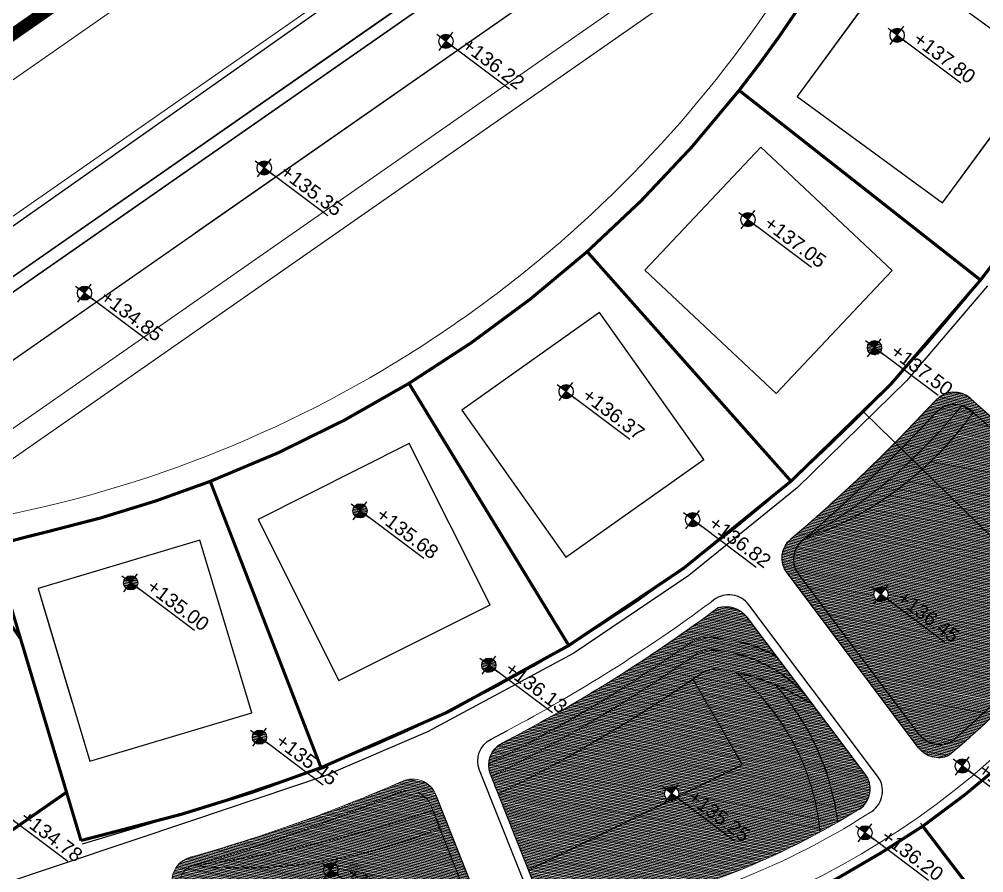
# Model space of a CAD drawing. Header units: inches. Extents: x 2 to 806, y 2 to 666.
# Drawn here: x 266.1 to 343.7, y 367.9 to 436.6 of the extents above; entities that cross this region are included whole.
import ezdxf
from ezdxf.enums import TextEntityAlignment as Align

# ---------------------------------------------------------------- set-up
doc = ezdxf.new("R2010")
doc.units = ezdxf.units.IN
doc.header["$MEASUREMENT"] = 0
for name, pattern in [('( Hidden )', [0.375, 0.25, -0.125]), ('ACAD_ISO04W100', [30, 24, -3, 0, -3]), ('DASHED', [0.75, 0.5, -0.25]), ('DASHED2', [0.375, 0.25, -0.125])]:
    doc.linetypes.add(name, pattern=pattern)
for name, color, linetype in [('.', 7, 'Continuous'), ('ASPHALT', 4, 'Continuous'), ('City_Axies', 10, 'Continuous'), ('City_Edge', 6, 'Continuous'), ('city_green', 3, 'Continuous'), ('City_road', 170, 'Continuous'), ('CL', 1, 'ACAD_ISO04W100'), ('comments', 1, 'Continuous'), ('ELV2', 4, 'Continuous'), ('Land line', 210, 'Continuous'), ('pathway levels', 250, 'Continuous'), ('PAVEMENT', 2, 'Continuous'), ('sec line', 252, 'ACAD_ISO04W100'), ('set pack', 253, 'DASHED2'), ('SITE', 85, 'Continuous'), ('V-NODE-TEXT', 11, 'Continuous'), ('Water Surface Level', 10, 'Continuous')]:
    doc.layers.add(name, color=color, linetype=linetype)
doc.styles.add('SDC-TEXT', font='arial.ttf')
doc.linetypes.add('FENCELINE2', pattern='A,0.25,-0.1,[132,ltypeshp.shx,S=0.1,R=0,X=-0.1,Y=0],-0.1,1', length=1.45)
pattern_1 = [(349.850078208, (-1019091.39202, 51543.46572), (0.022028057086, 0.123043751166), [])]

# ---------------------------------------------------------------- blocks, each defined once
blk = doc.blocks.new('*U390')
for points in [[(0, 1.02, 0.414214), (-1.02, 0), (0, 0)], [(0, -1.02, 0.414214), (1.02, 0), (0, 0)]]:
    blk.add_hatch(color=256).paths.add_polyline_path(points)
for p, q in [((0, -1.62), (0, 1.62)), ((1.62, 0), (-1.62, 0)), ((0, 0), (1.62, 0)), ((11.38, 0), (1.62, 0))]:
    blk.add_line(p, q)
blk.add_circle((0, 0), 1.02)
at = {"style": 'SDC-TEXT'}
blk.add_attdef('LEVEL', text='', height=2, dxfattribs=at).set_placement((2.24, 2.53), align=Align.TOP_LEFT)
blk.add_attdef('T.O.C.', (2.24, -2.56), '', height=2, dxfattribs=at)
blk = doc.blocks.new('*U391')
for points in [[(0, 1.02, 0.414214), (-1.02, 0), (0, 0)], [(0, -1.02, 0.414214), (1.02, 0), (0, 0)]]:
    blk.add_hatch(color=256).paths.add_polyline_path(points)
for p, q in [((0, -1.62), (0, 1.62)), ((1.62, 0), (-1.62, 0)), ((0, 0), (1.62, 0)), ((11.38, 0), (1.62, 0))]:
    blk.add_line(p, q)
blk.add_circle((0, 0), 1.02)
at = {"style": 'SDC-TEXT'}
blk.add_attdef('LEVEL', text='', height=2, dxfattribs=at).set_placement((2.24, 2.53), align=Align.TOP_LEFT)
blk.add_attdef('T.O.C.', (2.24, -2.56), '', height=2, dxfattribs=at)
blk = doc.blocks.new('*U394')
for points in [[(0, 1.02, 0.414214), (-1.02, 0), (0, 0)], [(0, -1.02, 0.414214), (1.02, 0), (0, 0)]]:
    blk.add_hatch(color=256).paths.add_polyline_path(points)
for p, q in [((0, -1.62), (0, 1.62)), ((1.62, 0), (-1.62, 0)), ((0, 0), (1.62, 0)), ((11.38, 0), (1.62, 0))]:
    blk.add_line(p, q)
blk.add_circle((0, 0), 1.02)
at = {"style": 'SDC-TEXT'}
blk.add_attdef('LEVEL', text='', height=2, dxfattribs=at).set_placement((2.24, 2.53), align=Align.TOP_LEFT)
blk.add_attdef('T.O.C.', (2.24, -2.56), '', height=2, dxfattribs=at)
blk = doc.blocks.new('*U392')
for points in [[(0, 1.02, 0.414214), (-1.02, 0), (0, 0)], [(0, -1.02, 0.414214), (1.02, 0), (0, 0)]]:
    blk.add_hatch(color=256).paths.add_polyline_path(points)
for p, q in [((0, -1.62), (0, 1.62)), ((1.62, 0), (-1.62, 0)), ((0, 0), (1.62, 0)), ((11.38, 0), (1.62, 0))]:
    blk.add_line(p, q)
blk.add_circle((0, 0), 1.02)
at = {"style": 'SDC-TEXT'}
blk.add_attdef('LEVEL', text='', height=2, dxfattribs=at).set_placement((2.24, 2.53), align=Align.TOP_LEFT)
blk.add_attdef('T.O.C.', (2.24, -2.56), '', height=2, dxfattribs=at)
blk = doc.blocks.new('*U393')
for points in [[(0, 1.02, 0.414214), (-1.02, 0), (0, 0)], [(0, -1.02, 0.414214), (1.02, 0), (0, 0)]]:
    blk.add_hatch(color=256).paths.add_polyline_path(points)
for p, q in [((0, -1.62), (0, 1.62)), ((1.62, 0), (-1.62, 0)), ((0, 0), (1.62, 0)), ((11.38, 0), (1.62, 0))]:
    blk.add_line(p, q)
blk.add_circle((0, 0), 1.02)
at = {"style": 'SDC-TEXT'}
blk.add_attdef('LEVEL', text='', height=2, dxfattribs=at).set_placement((2.24, 2.53), align=Align.TOP_LEFT)
blk.add_attdef('T.O.C.', (2.24, -2.56), '', height=2, dxfattribs=at)
blk = doc.blocks.new('*U389')
for points in [[(0, 1.02, 0.414214), (-1.02, 0), (0, 0)], [(0, -1.02, 0.414214), (1.02, 0), (0, 0)]]:
    blk.add_hatch(color=256).paths.add_polyline_path(points)
for p, q in [((0, -1.62), (0, 1.62)), ((1.62, 0), (-1.62, 0)), ((0, 0), (1.62, 0)), ((11.38, 0), (1.62, 0))]:
    blk.add_line(p, q)
blk.add_circle((0, 0), 1.02)
at = {"style": 'SDC-TEXT'}
blk.add_attdef('LEVEL', text='', height=2, dxfattribs=at).set_placement((2.24, 2.53), align=Align.TOP_LEFT)
blk.add_attdef('T.O.C.', (2.24, -2.56), '', height=2, dxfattribs=at)
blk = doc.blocks.new('*U385')
for points in [[(0, 1.02, 0.414214), (-1.02, 0), (0, 0)], [(0, -1.02, 0.414214), (1.02, 0), (0, 0)]]:
    blk.add_hatch(color=256).paths.add_polyline_path(points)
for p, q in [((0, -1.62), (0, 1.62)), ((1.62, 0), (-1.62, 0)), ((0, 0), (1.62, 0)), ((11.38, 0), (1.62, 0))]:
    blk.add_line(p, q)
blk.add_circle((0, 0), 1.02)
at = {"style": 'SDC-TEXT'}
blk.add_attdef('LEVEL', text='', height=2, dxfattribs=at).set_placement((2.24, 2.53), align=Align.TOP_LEFT)
blk.add_attdef('T.O.C.', (2.24, -2.56), '', height=2, dxfattribs=at)
blk = doc.blocks.new('*U379')
for points in [[(0, 1.02, 0.414214), (-1.02, 0), (0, 0)], [(0, -1.02, 0.414214), (1.02, 0), (0, 0)]]:
    blk.add_hatch(color=256).paths.add_polyline_path(points)
for p, q in [((0, -1.62), (0, 1.62)), ((1.62, 0), (-1.62, 0)), ((0, 0), (1.62, 0)), ((11.38, 0), (1.62, 0))]:
    blk.add_line(p, q)
blk.add_circle((0, 0), 1.02)
at = {"style": 'SDC-TEXT'}
blk.add_attdef('LEVEL', text='', height=2, dxfattribs=at).set_placement((2.24, 2.53), align=Align.TOP_LEFT)
blk.add_attdef('T.O.C.', (2.24, -2.56), '', height=2, dxfattribs=at)
blk = doc.blocks.new('*U130')
for points in [[(0, 1.02, 0.414214), (-1.02, 0), (0, 0)], [(0, -1.02, 0.414214), (1.02, 0), (0, 0)]]:
    blk.add_hatch(color=256).paths.add_polyline_path(points)
for p, q in [((0, -1.62), (0, 1.62)), ((1.62, 0), (-1.62, 0)), ((0, 0), (1.62, 0)), ((11.38, 0), (1.62, 0))]:
    blk.add_line(p, q)
blk.add_circle((0, 0), 1.02)
at = {"style": 'SDC-TEXT'}
blk.add_attdef('LEVEL', text='', height=2, dxfattribs=at).set_placement((2.24, 2.53), align=Align.TOP_LEFT)
blk.add_attdef('T.O.C.', (2.24, -2.56), '', height=2, dxfattribs=at)
blk = doc.blocks.new('*U129')
for points in [[(0, 1.02, 0.414214), (-1.02, 0), (0, 0)], [(0, -1.02, 0.414214), (1.02, 0), (0, 0)]]:
    blk.add_hatch(color=256).paths.add_polyline_path(points)
for p, q in [((0, -1.62), (0, 1.62)), ((1.62, 0), (-1.62, 0)), ((0, 0), (1.62, 0)), ((11.38, 0), (1.62, 0))]:
    blk.add_line(p, q)
blk.add_circle((0, 0), 1.02)
at = {"style": 'SDC-TEXT'}
blk.add_attdef('LEVEL', text='', height=2, dxfattribs=at).set_placement((2.24, 2.53), align=Align.TOP_LEFT)
blk.add_attdef('T.O.C.', (2.24, -2.56), '', height=2, dxfattribs=at)
blk = doc.blocks.new('*U132')
for points in [[(0, 1.02, 0.414214), (-1.02, 0), (0, 0)], [(0, -1.02, 0.414214), (1.02, 0), (0, 0)]]:
    blk.add_hatch(color=256).paths.add_polyline_path(points)
for p, q in [((0, -1.62), (0, 1.62)), ((1.62, 0), (-1.62, 0)), ((0, 0), (1.62, 0)), ((11.38, 0), (1.62, 0))]:
    blk.add_line(p, q)
blk.add_circle((0, 0), 1.02)
at = {"style": 'SDC-TEXT'}
blk.add_attdef('LEVEL', text='', height=2, dxfattribs=at).set_placement((2.24, 2.53), align=Align.TOP_LEFT)
blk.add_attdef('T.O.C.', (2.24, -2.56), '', height=2, dxfattribs=at)
blk = doc.blocks.new('*U133')
for points in [[(0, 1.02, 0.414214), (-1.02, 0), (0, 0)], [(0, -1.02, 0.414214), (1.02, 0), (0, 0)]]:
    blk.add_hatch(color=256).paths.add_polyline_path(points)
for p, q in [((0, -1.62), (0, 1.62)), ((1.62, 0), (-1.62, 0)), ((0, 0), (1.62, 0)), ((11.38, 0), (1.62, 0))]:
    blk.add_line(p, q)
blk.add_circle((0, 0), 1.02)
at = {"style": 'SDC-TEXT'}
blk.add_attdef('LEVEL', text='', height=2, dxfattribs=at).set_placement((2.24, 2.53), align=Align.TOP_LEFT)
blk.add_attdef('T.O.C.', (2.24, -2.56), '', height=2, dxfattribs=at)
blk = doc.blocks.new('*U134')
for points in [[(0, 1.02, 0.414214), (-1.02, 0), (0, 0)], [(0, -1.02, 0.414214), (1.02, 0), (0, 0)]]:
    blk.add_hatch(color=256).paths.add_polyline_path(points)
for p, q in [((0, -1.62), (0, 1.62)), ((1.62, 0), (-1.62, 0)), ((0, 0), (1.62, 0)), ((11.38, 0), (1.62, 0))]:
    blk.add_line(p, q)
blk.add_circle((0, 0), 1.02)
at = {"style": 'SDC-TEXT'}
blk.add_attdef('LEVEL', text='', height=2, dxfattribs=at).set_placement((2.24, 2.53), align=Align.TOP_LEFT)
blk.add_attdef('T.O.C.', (2.24, -2.56), '', height=2, dxfattribs=at)
blk = doc.blocks.new('*U138')
for points in [[(0, 1.02, 0.414214), (-1.02, 0), (0, 0)], [(0, -1.02, 0.414214), (1.02, 0), (0, 0)]]:
    blk.add_hatch(color=256).paths.add_polyline_path(points)
for p, q in [((0, -1.62), (0, 1.62)), ((1.62, 0), (-1.62, 0)), ((0, 0), (1.62, 0)), ((11.38, 0), (1.62, 0))]:
    blk.add_line(p, q)
blk.add_circle((0, 0), 1.02)
at = {"style": 'SDC-TEXT'}
blk.add_attdef('LEVEL', text='', height=2, dxfattribs=at).set_placement((2.24, 2.53), align=Align.TOP_LEFT)
blk.add_attdef('T.O.C.', (2.24, -2.56), '', height=2, dxfattribs=at)
blk = doc.blocks.new('*U139')
for points in [[(0, 1.02, 0.414214), (-1.02, 0), (0, 0)], [(0, -1.02, 0.414214), (1.02, 0), (0, 0)]]:
    blk.add_hatch(color=256).paths.add_polyline_path(points)
for p, q in [((0, -1.62), (0, 1.62)), ((1.62, 0), (-1.62, 0)), ((0, 0), (1.62, 0)), ((11.38, 0), (1.62, 0))]:
    blk.add_line(p, q)
blk.add_circle((0, 0), 1.02)
at = {"style": 'SDC-TEXT'}
blk.add_attdef('LEVEL', text='', height=2, dxfattribs=at).set_placement((2.24, 2.53), align=Align.TOP_LEFT)
blk.add_attdef('T.O.C.', (2.24, -2.56), '', height=2, dxfattribs=at)
blk = doc.blocks.new('*U140')
for points in [[(0, 1.02, 0.414214), (-1.02, 0), (0, 0)], [(0, -1.02, 0.414214), (1.02, 0), (0, 0)]]:
    blk.add_hatch(color=256).paths.add_polyline_path(points)
for p, q in [((0, -1.62), (0, 1.62)), ((1.62, 0), (-1.62, 0)), ((0, 0), (1.62, 0)), ((11.38, 0), (1.62, 0))]:
    blk.add_line(p, q)
blk.add_circle((0, 0), 1.02)
at = {"style": 'SDC-TEXT'}
blk.add_attdef('LEVEL', text='', height=2, dxfattribs=at).set_placement((2.24, 2.53), align=Align.TOP_LEFT)
blk.add_attdef('T.O.C.', (2.24, -2.56), '', height=2, dxfattribs=at)
blk = doc.blocks.new('*U142')
for points in [[(0, 1.02, 0.414214), (-1.02, 0), (0, 0)], [(0, -1.02, 0.414214), (1.02, 0), (0, 0)]]:
    blk.add_hatch(color=256).paths.add_polyline_path(points)
for p, q in [((0, -1.62), (0, 1.62)), ((1.62, 0), (-1.62, 0)), ((0, 0), (1.62, 0)), ((11.38, 0), (1.62, 0))]:
    blk.add_line(p, q)
blk.add_circle((0, 0), 1.02)
at = {"style": 'SDC-TEXT'}
blk.add_attdef('LEVEL', text='', height=2, dxfattribs=at).set_placement((2.24, 2.53), align=Align.TOP_LEFT)
blk.add_attdef('T.O.C.', (2.24, -2.56), '', height=2, dxfattribs=at)
blk = doc.blocks.new('*U143')
for points in [[(0, 1.02, 0.414214), (-1.02, 0), (0, 0)], [(0, -1.02, 0.414214), (1.02, 0), (0, 0)]]:
    blk.add_hatch(color=256).paths.add_polyline_path(points)
for p, q in [((0, -1.62), (0, 1.62)), ((1.62, 0), (-1.62, 0)), ((0, 0), (1.62, 0)), ((11.38, 0), (1.62, 0))]:
    blk.add_line(p, q)
blk.add_circle((0, 0), 1.02)
at = {"style": 'SDC-TEXT'}
blk.add_attdef('LEVEL', text='', height=2, dxfattribs=at).set_placement((2.24, 2.53), align=Align.TOP_LEFT)
blk.add_attdef('T.O.C.', (2.24, -2.56), '', height=2, dxfattribs=at)

msp = doc.modelspace()

# ---------------------------------------------------------------- hatches: boundary and pattern name
at = {"layer": '.', "linetype": 'ByBlock', "true_color": 0x136734, "transparency": 33554633}
h = msp.add_hatch(dxfattribs=at)
h.set_pattern_fill('ANSI31', color=116, angle=-55.14992)
h.set_pattern_definition(pattern_1)
h.paths.add_polyline_path([(340.886, 377.35, 0.073186), (353.192, 390.994), (354.599, 393.172, 0.369594), (354.251, 395.75), (342.662, 406.089, 0.40697), (339.871, 405.965), (338.598, 404.607, -0.02778), (328.215, 394.793, 0.39682), (327.914, 392.052), (338.483, 377.981, 0.348124)])
h.paths.add_polyline_path([(338.574, 379.026), (328.858, 391.961, -0.416068), (329.267, 394.768, 0.026391), (339.154, 404.176), (339.916, 404.988, -0.406876), (342.706, 405.112), (353.336, 395.628, -0.369039), (353.687, 393.054), (352.68, 391.489, -0.070042), (341.136, 378.474, -0.373323)], flags=16)
h.paths.add_polyline_path([(334.884, 390.33, -1), (336.036, 390.33, -1)], flags=0)
edge = h.paths.add_edge_path()
edge.add_line((340.057, 406.324), (335.669, 409.626))
edge = h.paths.add_edge_path()
edge.add_arc((334.94, 410.175), 0.576, 0, 360)
edge = h.paths.add_edge_path()
edge.add_line((335.669, 409.626), (334.211, 410.723))
edge = h.paths.add_edge_path()
edge.add_line((334.94, 410.175), (335.669, 409.626))
edge = h.paths.add_edge_path()
edge.add_line((334.391, 409.446), (335.488, 410.904))
h.paths.add_polyline_path([(335.712, 409.584), (340.746, 405.796), (341.783, 407.174), (336.749, 410.961)], flags=9)
h.paths.add_polyline_path([(336.232, 389.739), (341.266, 385.951), (342.303, 387.329), (337.269, 391.117)], flags=8)
at = {"layer": '.', "linetype": 'ByBlock', "true_color": 0x105689, "transparency": 33554633}
h = msp.add_hatch(dxfattribs=at)
h.set_pattern_fill('ANSI31', color=146, angle=-55.14992)
h.set_pattern_definition(pattern_1)
h.paths.add_polyline_path([(329.294, 394.789, 0.421148), (328.858, 391.961), (338.574, 379.026, 0.373323), (341.136, 378.474, 0.027203), (346.055, 383.147, 0.042602), (351.874, 396.933), (342.872, 404.963, -0.153974)])
h.paths.add_polyline_path([(336.036, 390.33, -1), (334.884, 390.33, -1)], flags=16)
h.paths.add_polyline_path([(336.232, 389.739), (341.266, 385.951), (342.303, 387.329), (337.269, 391.117)], flags=24)
at = {"layer": '.', "linetype": 'ByBlock', "transparency": 33554633}
h = msp.add_hatch(dxfattribs=at)
h.set_pattern_fill('ANSI31', color=34, angle=-55.14992)
h.set_pattern_definition([(349.850078208, (-1018993.91379, 51420.10265), (0.022028057086, 0.123043751166), [])])
h.paths.add_polyline_path([(341.992, 405.543, 0.287594), (339.937, 405.002), (339.175, 404.191), (329.315, 394.803, 0.093571)])
h.paths.add_polyline_path([(342.893, 404.978), (342.726, 405.126, 0.106786), (341.992, 405.543, -0.093571), (329.315, 394.803, 0.153979)])
at = {"layer": '.', "linetype": 'ByBlock', "true_color": 0x136734, "transparency": 33554633}
h = msp.add_hatch(dxfattribs=at)
h.set_pattern_fill('ANSI31', color=116, angle=-55.14992)
h.set_pattern_definition(pattern_1)
h.paths.add_polyline_path([(286.436, 364.318, -0.066115), (286.586, 364.295), (299.967, 362.279), (298.94, 363.053), (298.671, 363.255, -0.770899), (297.64, 363.676), (280.281, 365.953, -0.824031), (280.075, 368.497, 0.033887), (296.583, 374.356, -0.473816), (299.408, 372.946), (299.969, 371.531), (302.128, 366.085, -0.572131), (300.009, 363.365), (298.782, 363.526, -0.12937), (298.671, 363.255), (298.94, 363.053), (299.967, 362.279), (301.232, 362.089, 0.57847), (303.389, 364.804), (299.661, 374.207, 0.42515), (296.996, 375.3, -0.035355), (279.886, 369.171, 0.808163), (280.128, 365.268)])
edge = h.paths.add_edge_path()
edge.add_line((298.68, 393.2), (294.292, 396.502))
edge = h.paths.add_edge_path()
edge.add_arc((293.563, 397.051), 0.576, 0, 360)
edge = h.paths.add_edge_path()
edge.add_line((294.292, 396.502), (292.834, 397.599))
edge = h.paths.add_edge_path()
edge.add_line((293.563, 397.051), (294.292, 396.502))
edge = h.paths.add_edge_path()
edge.add_line((293.014, 396.322), (294.111, 397.78))
h.paths.add_polyline_path([(294.335, 396.459), (299.369, 392.672), (300.406, 394.05), (295.372, 397.837)], flags=9)
edge = h.paths.add_edge_path()
edge.add_line((280.233, 387.406), (275.845, 390.707))
edge = h.paths.add_edge_path()
edge.add_arc((275.116, 391.256), 0.576, 0, 360)
edge = h.paths.add_edge_path()
edge.add_line((275.845, 390.707), (274.387, 391.804))
edge = h.paths.add_edge_path()
edge.add_line((275.116, 391.256), (275.845, 390.707))
edge = h.paths.add_edge_path()
edge.add_line((274.567, 390.527), (275.664, 391.985))
h.paths.add_polyline_path([(275.888, 390.665), (280.922, 386.877), (281.959, 388.255), (276.925, 392.043)], flags=9)
edge = h.paths.add_edge_path()
edge.add_line((317.762, 347.305), (313.374, 350.607))
edge = h.paths.add_edge_path()
edge.add_arc((312.645, 351.156), 0.576, 0, 360)
edge = h.paths.add_edge_path()
edge.add_line((313.374, 350.607), (311.916, 351.704))
edge = h.paths.add_edge_path()
edge.add_line((312.645, 351.156), (313.374, 350.607))
edge = h.paths.add_edge_path()
edge.add_line((312.096, 350.427), (313.193, 351.884))
h.paths.add_polyline_path([(313.417, 350.564), (318.451, 346.777), (319.488, 348.154), (314.454, 351.942)], flags=9)
edge = h.paths.add_edge_path()
edge.add_line((303.515, 346.448), (299.127, 349.75))
edge = h.paths.add_edge_path()
edge.add_arc((298.398, 350.298), 0.576, 0, 360)
edge = h.paths.add_edge_path()
edge.add_line((299.127, 349.75), (297.669, 350.847))
edge = h.paths.add_edge_path()
edge.add_line((298.398, 350.298), (299.127, 349.75))
edge = h.paths.add_edge_path()
edge.add_line((297.849, 349.569), (298.946, 351.027))
h.paths.add_polyline_path([(299.17, 349.707), (304.204, 345.919), (305.241, 347.297), (300.207, 351.085)], flags=9)
edge = h.paths.add_edge_path()
edge.add_line((289.335, 347.205), (284.947, 350.507))
edge = h.paths.add_edge_path()
edge.add_arc((284.218, 351.055), 0.576, 0, 360)
edge = h.paths.add_edge_path()
edge.add_line((284.947, 350.507), (283.489, 351.604))
edge = h.paths.add_edge_path()
edge.add_line((284.218, 351.055), (284.947, 350.507))
edge = h.paths.add_edge_path()
edge.add_line((283.669, 350.326), (284.766, 351.784))
h.paths.add_polyline_path([(284.99, 350.464), (290.024, 346.676), (291.061, 348.054), (286.027, 351.842)], flags=9)
edge = h.paths.add_edge_path()
edge.add_line((276.209, 350.579), (271.821, 353.881))
edge = h.paths.add_edge_path()
edge.add_arc((271.092, 354.429), 0.576, 0, 360)
edge = h.paths.add_edge_path()
edge.add_line((271.821, 353.881), (270.363, 354.978))
edge = h.paths.add_edge_path()
edge.add_line((271.092, 354.429), (271.821, 353.881))
edge = h.paths.add_edge_path()
edge.add_line((270.544, 353.7), (271.641, 355.158))
h.paths.add_polyline_path([(271.865, 353.838), (276.898, 350.05), (277.935, 351.428), (272.901, 355.216)], flags=9)
edge = h.paths.add_edge_path()
edge.add_line((315.404, 360.853), (311.016, 364.155))
edge = h.paths.add_edge_path()
edge.add_arc((310.287, 364.703), 0.576, 0, 360)
edge = h.paths.add_edge_path()
edge.add_line((311.016, 364.155), (309.558, 365.252))
edge = h.paths.add_edge_path()
edge.add_line((310.287, 364.703), (311.016, 364.155))
edge = h.paths.add_edge_path()
edge.add_line((309.738, 363.974), (310.835, 365.432))
h.paths.add_polyline_path([(311.059, 364.112), (316.093, 360.324), (317.13, 361.702), (312.096, 365.49)], flags=9)
edge = h.paths.add_edge_path()
edge.add_line((278.979, 361.636), (274.59, 364.938))
edge = h.paths.add_edge_path()
edge.add_arc((273.861, 365.487), 0.576, 0, 360)
edge = h.paths.add_edge_path()
edge.add_line((274.59, 364.938), (273.133, 366.035))
edge = h.paths.add_edge_path()
edge.add_line((273.861, 365.487), (274.59, 364.938))
edge = h.paths.add_edge_path()
edge.add_line((273.313, 364.758), (274.41, 366.216))
h.paths.add_polyline_path([(274.634, 364.896), (279.668, 361.108), (280.704, 362.486), (275.671, 366.273)], flags=9)
edge = h.paths.add_edge_path()
edge.add_line((309.038, 380.781), (304.65, 384.083))
edge = h.paths.add_edge_path()
edge.add_arc((303.921, 384.631), 0.576, 0, 360)
edge = h.paths.add_edge_path()
edge.add_line((304.65, 384.083), (303.192, 385.18))
edge = h.paths.add_edge_path()
edge.add_line((303.921, 384.631), (304.65, 384.083))
edge = h.paths.add_edge_path()
edge.add_line((303.373, 383.902), (304.47, 385.36))
h.paths.add_polyline_path([(304.694, 384.04), (309.727, 380.252), (310.764, 381.63), (305.73, 385.418)], flags=9)
edge = h.paths.add_edge_path()
edge.add_line((270.052, 368.817), (265.663, 372.119))
edge = h.paths.add_edge_path()
edge.add_arc((264.935, 372.668), 0.576, 0, 360)
edge = h.paths.add_edge_path()
edge.add_line((265.663, 372.119), (264.206, 373.216))
edge = h.paths.add_edge_path()
edge.add_line((264.935, 372.668), (265.663, 372.119))
edge = h.paths.add_edge_path()
edge.add_line((264.386, 371.939), (265.483, 373.397))
h.paths.add_polyline_path([(265.707, 372.076), (270.741, 368.289), (271.777, 369.666), (266.744, 373.454)], flags=9)
edge = h.paths.add_edge_path()
edge.add_line((290.591, 374.986), (286.203, 378.288))
edge = h.paths.add_edge_path()
edge.add_arc((285.474, 378.836), 0.576, 0, 360)
edge = h.paths.add_edge_path()
edge.add_line((286.203, 378.288), (284.745, 379.385))
edge = h.paths.add_edge_path()
edge.add_line((285.474, 378.836), (286.203, 378.288))
edge = h.paths.add_edge_path()
edge.add_line((284.926, 378.107), (286.023, 379.565))
h.paths.add_polyline_path([(286.247, 378.245), (291.28, 374.457), (292.317, 375.835), (287.283, 379.623)], flags=9)
edge = h.paths.add_edge_path(flags=16)
edge.add_line((296.322, 364.298), (291.934, 367.599))
edge = h.paths.add_edge_path(flags=17)
edge.add_arc((291.205, 368.148), 0.576, 0, 360)
edge = h.paths.add_edge_path(flags=17)
edge.add_line((291.934, 367.599), (290.476, 368.696))
edge = h.paths.add_edge_path(flags=17)
edge.add_line((291.205, 368.148), (291.934, 367.599))
edge = h.paths.add_edge_path(flags=17)
edge.add_line((290.656, 367.419), (291.753, 368.877))
h.paths.add_polyline_path([(291.977, 367.557), (297.011, 363.769), (298.047, 365.147), (293.014, 368.934)], flags=25)
at = {"layer": '.', "linetype": 'ByBlock', "transparency": 33554633}
h = msp.add_hatch(dxfattribs=at)
h.set_pattern_fill('ANSI31', color=34, angle=-55.14992)
h.set_pattern_definition(pattern_1)
h.paths.add_polyline_path([(304.12, 375.671), (304.677, 374.272, 0.035684), (320.964, 383.943, -0.191092), (322.4, 384.278, -0.112386), (330.011, 381.43), (329.916, 381.555, 0.220635), (321.792, 385.837, 0.166994), (320.543, 385.478, -0.036447)])
h.paths.add_polyline_path([(320.543, 385.478, -0.166994), (321.792, 385.837, -0.220635), (329.916, 381.555), (327.094, 385.313, 0.125314), (321.419, 386.85, 0.158517), (320.237, 386.485, -0.036565), (303.909, 376.685, 0.107021), (304.049, 375.85), (304.12, 375.671, 0.036447)])
h.paths.add_polyline_path([(320.237, 386.485, -0.158517), (321.419, 386.85, -0.125314), (327.094, 385.313), (324.696, 388.505, 0.291384), (322.351, 389.249, -0.037543), (305.957, 378.873), (304.98, 378.362, 0.266384), (303.909, 376.685, 0.036565)])
h.paths.add_polyline_path([(304.677, 374.272), (307.119, 368.138), (318.053, 373.533), (318.275, 373.829, -0.235653), (318.046, 374.289, -1), (319.198, 374.289, -0.093964), (319.158, 374.078), (324.285, 376.608), (320.33, 383.505, -0.034232)])
edge = h.paths.add_edge_path(flags=17)
edge.add_line((309.038, 380.781), (304.65, 384.083))
edge = h.paths.add_edge_path()
edge.add_arc((303.921, 384.631), 0.576, 0, 360)
edge = h.paths.add_edge_path()
edge.add_line((304.65, 384.083), (303.192, 385.18))
edge = h.paths.add_edge_path(flags=17)
edge.add_line((303.921, 384.631), (304.65, 384.083))
edge = h.paths.add_edge_path()
edge.add_line((303.373, 383.902), (304.47, 385.36))
h.paths.add_polyline_path([(304.694, 384.04), (309.727, 380.252), (310.764, 381.63), (305.73, 385.418)], flags=25)
at = {"layer": '.', "linetype": 'ByBlock', "true_color": 0x136734, "transparency": 33554633}
h = msp.add_hatch(dxfattribs=at)
h.set_pattern_fill('ANSI31', color=116, angle=-55.14992)
h.set_pattern_definition(pattern_1)
h.paths.add_polyline_path([(311.059, 364.112), (316.093, 360.324), (317.13, 361.702), (312.096, 365.49)])
edge = h.paths.add_edge_path()
edge.add_line((309.038, 380.781), (304.65, 384.083))
edge = h.paths.add_edge_path()
edge.add_arc((303.921, 384.631), 0.576, 0, 360)
edge = h.paths.add_edge_path()
edge.add_line((304.65, 384.083), (303.192, 385.18))
edge = h.paths.add_edge_path()
edge.add_line((303.921, 384.631), (304.65, 384.083))
edge = h.paths.add_edge_path()
edge.add_line((303.373, 383.902), (304.47, 385.36))
h.paths.add_polyline_path([(304.694, 384.04), (309.727, 380.252), (310.764, 381.63), (305.73, 385.418)], flags=9)
h = msp.add_hatch(dxfattribs=at)
h.set_pattern_fill('ANSI31', color=116, angle=-55.14992)
h.set_pattern_definition(pattern_1)
h.paths.add_polyline_path([(427.728, 383.065, -0.410972), (429.362, 383.885), (432.202, 382.961, -0.324759), (433.583, 381.059), (433.583, 375.519), (434.283, 374.992), (434.283, 381.567, 0.324759), (432.902, 383.469), (429.578, 384.551, 0.410972), (427.065, 383.289, -0.079504), (407.431, 345.984, 0.401201), (407.762, 343.239), (422.61, 331.04, 0.467957), (425.627, 331.613, 0.045452), (430.668, 342.993), (430.078, 343.436, -0.043108), (425.432, 332.713, -0.47204), (422.402, 332.117), (408.722, 343.356, -0.399774), (408.386, 346.093, 0.078266)])
h.paths.add_polyline_path([(430.078, 343.436), (430.668, 342.993, 0.034896), (433.093, 352.244), (432.468, 352.714, -0.035319)], flags=17)
h.paths.add_polyline_path([(432.468, 352.714), (433.093, 352.244, 0.018971), (433.864, 357.39), (433.212, 357.88, -0.019225)], flags=17)
h.paths.add_polyline_path([(434.284, 364.973), (434.283, 374.992), (433.583, 375.519), (433.584, 364.973, -0.026168), (433.212, 357.88), (433.864, 357.39, 0.027698)], flags=17)
h.paths.add_polyline_path([(419.635, 322.601, 0.394498), (419.401, 325.322), (404.391, 338.85, 0.42008), (401.54, 338.673, -0.052862), (380.99, 319.466, 0.387662), (380.494, 316.816), (392.168, 297.967, 0.417214), (394.939, 297.331, 0.044083), (410.552, 309.271, 0.215549), (411.364, 311.164), (411.327, 313.062, -0.216435), (411.818, 314.201, 0.041892)])
h.paths.add_polyline_path([(411.347, 314.719, 0.216435), (410.627, 313.048), (410.664, 311.15, -0.215549), (410.079, 309.787, -0.042456), (395.172, 298.31, -0.41922), (392.39, 298.939), (381.425, 316.643, -0.386313), (381.913, 319.287, 0.050369), (401.607, 337.684, -0.418646), (404.451, 337.853), (418.444, 325.242, -0.397367), (418.666, 322.506, -0.039407)], flags=16)
h.paths.add_polyline_path([(411.125, 316.918, -1), (410.467, 317.863, -1)], flags=0)
h.paths.add_polyline_path([(401.541, 318.926, -1), (400.882, 319.871, -1)], flags=0)
h.paths.add_polyline_path([(401.845, 304.153, -1), (401.186, 305.098, -1)], flags=0)
h.paths.add_polyline_path([(387.784, 295.564), (376.543, 313.958, 0.429304), (373.708, 314.566, -0.04234), (350.592, 301.478, 0.409784), (349.597, 298.853), (352.595, 292.057), (353.219, 292.377), (350.515, 298.506, -0.408525), (351.502, 301.127, 0.040105), (373.501, 313.578, -0.42517), (376.319, 312.981), (380.433, 306.321), (380.4, 306.304), (386.796, 295.839, -0.435676), (386.006, 293.018, -0.06497), (358.988, 283.275, -0.357132), (356.728, 284.421), (353.219, 292.377), (352.595, 292.057), (356.318, 283.616, 0.355564), (358.567, 282.467, 0.068008), (387.007, 292.749, 0.433564)])
h.paths.add_polyline_path([(337.053, 294.979, 0.420899), (334.6, 296.451, -0.043886), (311.472, 292.519, 0.403744), (309.635, 290.436), (309.897, 284.588, 0.365865), (311.65, 282.693, -0.004541), (316.999, 281.982, 0.047461), (338.008, 280.524, 0.476459), (339.903, 282.986)])
h.paths.add_polyline_path([(339.022, 283.667, -0.478903), (337.111, 281.205, -0.045484), (317.106, 282.674, 0.004054), (312.319, 283.315, -0.365375), (310.57, 285.21), (310.365, 289.795, -0.402307), (312.192, 291.877, 0.041335), (334.095, 295.597, -0.419357), (336.537, 294.122)], flags=16)
h.paths.add_polyline_path([(319.201, 288.035, -1), (318.542, 288.98, -1)], flags=0)
h.paths.add_polyline_path([(303.64, 285.576), (304.053, 289.901, 0.445446), (302.042, 292.091, -0.039936), (280.738, 293.577), (271.304, 294.998, 0.464849), (269.007, 292.98), (269.131, 286.871, 0.412256), (271.157, 284.912, -0.025543), (301.472, 283.774, 0.412256)])
h.paths.add_polyline_path([(300.846, 284.532, 0.024382), (271.839, 285.621, -0.41165), (269.816, 287.58), (269.724, 292.164, -0.464849), (272.021, 294.182), (280.634, 292.885, 0.038511), (301.283, 291.385, -0.443741), (303.282, 289.195), (303.009, 286.334, -0.411578)], flags=16)
h.paths.add_polyline_path([(281.373, 289.713, -1), (280.715, 290.658, -1)], flags=0)
h.paths.add_polyline_path([(411.568, 316.799), (416.602, 313.012), (417.639, 314.39), (412.605, 318.177)], flags=24)
h.paths.add_polyline_path([(402.288, 304.034), (407.322, 300.246), (408.358, 301.624), (403.325, 305.412)], flags=9)
h.paths.add_polyline_path([(401.984, 318.807), (407.018, 315.019), (408.055, 316.397), (403.021, 320.185)], flags=8)
h.paths.add_polyline_path([(373.268, 287.221), (375.48, 281.553), (378.231, 282.626), (376.019, 288.294)], flags=9)
edge = h.paths.add_edge_path()
edge.add_line((384.612, 287.186), (380.224, 290.488))
edge = h.paths.add_edge_path(flags=17)
edge.add_arc((379.495, 291.036), 0.576, -55.14992, 304.85008)
edge = h.paths.add_edge_path(flags=17)
edge.add_line((380.224, 290.488), (378.766, 291.585))
edge = h.paths.add_edge_path(flags=17)
edge.add_line((379.495, 291.036), (380.224, 290.488))
edge = h.paths.add_edge_path(flags=17)
edge.add_line((378.947, 290.307), (380.044, 291.765))
h.paths.add_polyline_path([(380.268, 290.445), (385.301, 286.657), (386.338, 288.035), (381.304, 291.823)], flags=9)
h.paths.add_polyline_path([(319.644, 287.916), (324.678, 284.129), (325.714, 285.507), (320.681, 289.294)], flags=8)
h.paths.add_polyline_path([(283.959, 297.947), (283.203, 291.91), (286.133, 291.543), (286.889, 297.58)], flags=24)
h.paths.add_polyline_path([(281.816, 289.594), (286.85, 285.806), (287.887, 287.184), (282.853, 290.972)], flags=8)
at = {"layer": '.', "linetype": 'ByBlock', "true_color": 0x105689, "transparency": 33554633}
h = msp.add_hatch(dxfattribs=at)
h.set_pattern_fill('ANSI31', color=146, angle=-55.14992)
h.set_pattern_definition(pattern_1)
h.paths.add_polyline_path([(324.285, 376.608), (319.158, 374.078, -0.386543), (318.463, 373.735), (307.119, 368.138), (308.137, 365.581, 0.287509), (309.851, 364.326, -0.180203), (309.711, 364.703, -1), (310.863, 364.703, -0.129736), (310.788, 364.419), (311.453, 364.52, 0.081696), (330.573, 371.209, 0.197937), (323.831, 384.027, 0.020694), (322.339, 384.287, 0.183089), (320.964, 383.943, -0.00145), (320.33, 383.505)])
at = {"layer": '.', "linetype": 'ByBlock', "transparency": 33554633}
h = msp.add_hatch(dxfattribs=at)
h.set_pattern_fill('ANSI31', color=34, angle=-55.14992)
h.set_pattern_definition(pattern_1)
h.paths.add_polyline_path([(331.994, 372.009, 0.00887), (333.889, 373.154, 0.395241), (334.185, 375.872), (330.011, 381.43, 0.046598), (327.005, 383.028, -0.150808)])
h.paths.add_polyline_path([(330.573, 371.209, 0.006532), (331.994, 372.009, 0.150808), (327.005, 383.028, 0.045536), (323.831, 384.027, -0.197937)])
h = msp.add_hatch(dxfattribs=at)
h.set_pattern_fill('ANSI31', color=34, angle=-55.14992)
h.set_pattern_definition(pattern_1)
edge = h.paths.add_edge_path()
edge.add_arc((284.024, 409.366), 41.058, 264.48473, 292.85244)
edge.add_arc((275.082, 362.073), 26.623, 20.8074, 24.08725)
edge.add_arc((297.419, 372.527), 2.011, 11.81015, 114.57724)
edge.add_arc((245.155, 493.074), 129.378, 285.66015, 293.42221, ccw=False)
edge = h.paths.add_edge_path()
edge.add_line((303.328, 359.751), (298.94, 363.053))
edge = h.paths.add_edge_path()
edge.add_arc((298.211, 363.601), 0.576, -55.14992, 304.85008)
edge = h.paths.add_edge_path()
edge.add_line((298.94, 363.053), (297.482, 364.15))
edge = h.paths.add_edge_path()
edge.add_line((298.211, 363.601), (298.94, 363.053))
edge = h.paths.add_edge_path()
edge.add_line((297.662, 362.872), (298.759, 364.33))
h.paths.add_polyline_path([(298.983, 363.01), (304.017, 359.222), (305.054, 360.6), (300.02, 364.388)])
edge = h.paths.add_edge_path()
edge.add_line((296.322, 364.298), (291.934, 367.599))
edge = h.paths.add_edge_path(flags=17)
edge.add_arc((291.205, 368.148), 0.576, -55.14992, 304.85008)
edge = h.paths.add_edge_path(flags=17)
edge.add_line((291.934, 367.599), (290.476, 368.696))
edge = h.paths.add_edge_path(flags=17)
edge.add_line((291.205, 368.148), (291.934, 367.599))
edge = h.paths.add_edge_path(flags=17)
edge.add_line((290.656, 367.419), (291.753, 368.877))
h.paths.add_polyline_path([(291.977, 367.557), (297.011, 363.769), (298.047, 365.147), (293.014, 368.934)])
at = {"layer": '.', "linetype": 'ByBlock', "true_color": 0x105689, "transparency": 33554633}
h = msp.add_hatch(dxfattribs=at)
h.set_pattern_fill('ANSI31', color=146, angle=-55.14992)
h.set_pattern_definition(pattern_1)
h.paths.add_polyline_path([(302.266, 365.455, 0.081255), (302.128, 366.085), (299.969, 371.531, -0.124252), (280.078, 368.498, 0.824965), (280.281, 365.953), (296.159, 363.87, 0.03712)])
h.paths.add_polyline_path([(290.629, 368.148, -1), (291.781, 368.148, -1)], flags=16)
h.paths.add_polyline_path([(291.977, 367.557), (297.011, 363.769), (298.047, 365.147), (293.014, 368.934)], flags=9)

# ---------------------------------------------------------------- linework, layer by layer
at = {"linetype": 'ByBlock', "lineweight": 0}
for p, q in [((95.635, 316.887), (370.462, 508.476)), ((370.438, 508.459), (95.635, 316.887)), ((139.972, 328.291), (379.355, 495.17))]:
    msp.add_line(p, q, dxfattribs=at)
at = {"layer": 'ASPHALT', "lineweight": 0}
msp.add_line((380.189, 494.533), (140.544, 327.47), dxfattribs=at)
msp.add_lwpolyline([(378.175, 482.158), (204.541, 361.114, 0.678025), (208.348, 344.831), (289.105, 332.667, 0.450632), (394.681, 425.99), (394.68, 473.545, 0.606095), (378.175, 482.158)], format="xyb", dxfattribs=at)
msp.add_lwpolyline([(379.319, 480.517), (205.685, 359.473, 0.678025), (208.646, 346.809), (289.376, 334.649, 0.450546), (392.681, 425.99), (392.68, 473.545, 0.606095)], format="xyb", close=True, dxfattribs=at)
msp.add_arc((300.681, 425.984), 103, 261.43429, 0.00192, dxfattribs=at)
at = {"layer": 'City_Axies', "lineweight": 0}
msp.add_line((370.456, 508.471), (95.635, 316.887), dxfattribs=at)
at = {"layer": 'City_Edge', "lineweight": 0, "ltscale": 10}
msp.add_line((377.067, 498.452), (138.505, 332.144), dxfattribs=at)
at = {"layer": 'city_green', "lineweight": 0}
msp.add_line((372.177, 506.014), (54.302, 284.415), dxfattribs=at)
at = {"layer": 'City_road', "lineweight": 0}
msp.add_line((379.355, 495.17), (139.972, 328.291), dxfattribs=at)
at = {"layer": 'CL', "lineweight": 0, "ltscale": 5}
msp.add_line((378.745, 488.041), (143.117, 323.779), dxfattribs=at)
msp.add_arc((300.681, 425.984), 98.5, 261.43429, 0.00192, dxfattribs=at)
at = {"layer": 'comments', "color": 5, "linetype": 'ByBlock'}
for p, q in [((320.33, 383.505), (324.285, 376.608)), ((324.285, 376.608), (307.119, 368.138)), ((303.389, 364.804), (299.661, 374.207)), ((302.128, 366.085), (299.408, 372.946))]:
    msp.add_line(p, q, dxfattribs=at)
at = {"layer": 'comments', "color": 6, "linetype": 'ByBlock'}
msp.add_lwpolyline([(588.492, 237.295), (510.786, 237.222), (277.947, 75.14), (129.763, 283.482), (124.064, 297.288), (124.072, 309.621), (131.269, 325.395), (377.067, 498.452), (416.657, 517.574)], dxfattribs=at)
at = {"layer": 'comments', "color": 3, "linetype": 'ByBlock'}
msp.add_lwpolyline([(385.102, 490.332, 0.132208), (378.745, 488.041), (165.849, 339.626), (163.66, 343.586), (380.189, 494.533)], format="xyb", dxfattribs=at)
for points in [[(348.45, 432.794), (336.753, 441.363), (328.716, 430.392), (340.413, 421.823)], [(336.357, 416.398), (325.789, 426.326), (316.477, 416.414), (327.045, 406.486)], [(321.218, 401.184), (312.827, 413.01), (301.735, 405.14), (310.126, 393.314)], [(297.519, 402.458), (285.361, 396.364), (291.858, 383.401), (304.016, 389.495)], [(284.843, 380.796), (280.685, 394.687), (267.656, 390.787), (271.814, 376.896)]]:
    msp.add_lwpolyline(points, close=True, dxfattribs=at)
at = {"layer": 'comments', "color": 5, "linetype": 'ByBlock'}
for points in [[(353.192, 390.994), (354.599, 393.172, 0.369594), (354.251, 395.75), (342.662, 406.089, 0.40697), (339.871, 405.965), (338.598, 404.607)], [(352.68, 391.489), (353.687, 393.054, 0.369039), (353.336, 395.628), (342.706, 405.112, 0.406876), (339.916, 404.988), (339.154, 404.176)], [(340.886, 377.35), (340.886, 377.35, -0.348124), (338.483, 377.981), (327.909, 392.059, -0.398112), (328.228, 394.804)], [(341.136, 378.474), (341.136, 378.474, -0.373323), (338.574, 379.026), (328.858, 391.961, -0.424786), (329.315, 394.803), (329.273, 394.774)], [(334.542, 372.738), (334.727, 372.867, 0.424802), (335.183, 375.71), (324.832, 389.489, 0.415152), (322.026, 389.883), (321.791, 389.706)], [(334.08, 373.274), (333.729, 373.03, 0.424802), (334.185, 375.872), (324.696, 388.505, 0.291384), (322.351, 389.249), (322.351, 389.249)], [(310.495, 363.651), (309.841, 363.557, -0.346964), (307.696, 364.796), (303.165, 376.176, -0.384365), (304.096, 378.688), (305.416, 379.378)], [(311.453, 364.52), (310.297, 364.344, -0.34903), (308.137, 365.581), (304.049, 375.85, -0.384363), (304.98, 378.362), (305.957, 378.873)]]:
    msp.add_lwpolyline(points, format="xyb", dxfattribs=at)
at = {"layer": 'Land line', "lineweight": 0}
for p, q in [((311.827, 417.905), (328.224, 399.433)), ((311.827, 417.905), (328.224, 399.433)), ((297.494, 407.306), (310.351, 386.216)), ((281.511, 399.422), (290.421, 376.385)), ((281.511, 399.422), (290.421, 376.385)), ((273.534, 371.148), (271.112, 370.52))]:
    msp.add_line(p, q, dxfattribs=at)
for centre, radius, start, end in [((245.88, 491.794), 97.006, 332.99425, 332.99425), ((245.439, 492.689), 100, 321.82642, 326.49492), ((245.434, 492.694), 100.007, 311.59652, 321.82609), ((245.155, 493.074), 100.476, 301.39339, 311.57188), ((245.88, 491.794), 99.006, 291.09303, 301.42053), ((245.189, 493.497), 100.843, 283.29814, 291.11148), ((288.245, 310.792), 86.866, 103.21619, 106.19205)]:
    msp.add_arc(centre, radius, start, end, dxfattribs=at)
at = {"layer": 'PAVEMENT', "lineweight": 0}
msp.add_line((381.677, 482.161), (264.171, 400.245), dxfattribs=at)
at = {"layer": 'PAVEMENT', "linetype": 'FENCELINE2', "lineweight": 0, "ltscale": 70, "const_width": 0.125}
msp.add_lwpolyline([(616.534, 519.432), (512.15, 519.427), (501.15, 513.927), (485.678, 513.926, 0.414212), (478.678, 506.926), (465.678, 506.907, 0.409142), (458.8, 513.905, 0.025927), (445.386, 513.442, -0.064541), (439.735, 513.682), (429.633, 515.432, 0.087547), (420.809, 514.605, 0.085404), (379.355, 495.17), (139.972, 328.291, 0.413544), (132.229, 285.19), (277.947, 75.14), (509.122, 236.296), (657.544, 236.301)], format="xyb", dxfattribs=at)
at = {"layer": 'PAVEMENT', "lineweight": 0}
for centre, radius, start, end in [((245.434, 492.694), 98.007, 311.59652, 332.85669), ((300.696, 426.1), 66.435, 262.70385, 3.34638), ((300.696, 426.1), 65.665, 262.70385, 3.34638), ((300.681, 425.984), 92, 261.43429, 0.00192), ((245.155, 493.074), 98.476, 301.39339, 311.57188), ((245.88, 491.794), 97.006, 278.33461, 301.42053), ((245.155, 493.074), 128.678, 310.20209, 316.56706), ((245.155, 493.074), 129.378, 310.55487, 316.59795), ((300.681, 425.984), 63.1, 309.58007, 326.3231), ((300.681, 425.984), 62.4, 310.41487, 326.44108), ((245.155, 493.074), 128.678, 297.92493, 306.55299), ((245.155, 493.074), 129.378, 298.03151, 306.63181), ((245.155, 493.074), 130.378, 296.78505, 305.16133), ((245.88, 491.794), 123.704, 289.09182, 301.42053), ((245.155, 493.074), 131.378, 296.66791, 305.01726), ((245.155, 493.074), 132.878, 296.61182, 304.78642), ((245.155, 493.074), 128.678, 285.65887, 293.75825), ((245.155, 493.074), 129.378, 285.65887, 293.42221), ((300.681, 425.984), 62.4, 279.94066, 302.36016), ((267.759, 466.26), 98.535, 277.18185, 288.73532), ((300.681, 425.984), 63.1, 278.94734, 302.45328), ((284.016, 409.419), 41.11, 264.5028, 292.83417), ((280.426, 367.245), 2, 105.65887, 261.43429), ((280.426, 367.245), 1.3, 105.65887, 261.43429)]:
    msp.add_arc(centre, radius, start, end, dxfattribs=at)
at = {"layer": 'sec line'}
msp.add_line((334.094, 404.994), (353.572, 385.896), dxfattribs=at)
at = {"layer": 'set pack', "color": 1, "linetype": 'DASHED', "lineweight": 0, "ltscale": 70}
for p, q in [((343.471, 415.619), (324.053, 430.884)), ((324.053, 430.884), (343.471, 415.619)), ((269.949, 374.407), (256.145, 364.784))]:
    msp.add_line(p, q, dxfattribs=at)
at = {"layer": 'set pack', "linetype": 'DASHED', "lineweight": 0, "ltscale": 70}
for p, q in [((267.91, 389.938), (270.378, 381.693)), ((277.263, 372.097), (271.839, 370.709)), ((354.809, 350.727), (338.635, 371.914))]:
    msp.add_line(p, q, dxfattribs=at)
at = {"layer": 'set pack', "color": 5, "linetype": '( Hidden )', "lineweight": 0, "ltscale": 250, "const_width": 1}
msp.add_lwpolyline([(677.534, 535.434), (456.038, 535.425, 0.153033), (370.462, 508.476), (95.635, 316.887), (268.103, 68.277), (509.122, 236.296), (677.544, 236.302)], format="xyb", close=True, dxfattribs=at)
at = {"layer": 'set pack', "color": 5, "linetype": '( Hidden )', "lineweight": 0, "ltscale": 0.5, "const_width": 1}
msp.add_lwpolyline([(677.534, 535.434), (456.038, 535.425, 0.153033), (370.462, 508.476), (95.635, 316.887), (268.103, 68.277), (509.122, 236.296), (677.544, 236.302)], format="xyb", close=True, dxfattribs=at)
at = {"layer": 'set pack', "color": 1, "linetype": 'ByBlock', "lineweight": 0, "const_width": 0.25}
for points in [[(349.418, 423.853), (354.655, 430.738), (335.978, 446.914, 0.032258), (328.823, 437.488, -0.020373), (324.053, 430.884), (343.471, 415.619, 0.020373)], [(365.816, 361.011), (348.502, 379.72, -0.038989), (338.821, 371.671), (354.385, 351.284, 0.041951)]]:
    msp.add_lwpolyline(points, format="xyb", close=True, dxfattribs=at)
at = {"layer": 'set pack', "linetype": 'DASHED', "lineweight": 0, "ltscale": 70}
for points in [[(328.716, 430.392), (336.753, 441.363), (348.45, 432.794), (340.413, 421.823)], [(316.477, 416.414), (325.789, 426.326), (336.357, 416.398), (327.045, 406.486)], [(301.735, 405.14), (312.827, 413.01), (321.218, 401.184), (310.126, 393.314)], [(285.361, 396.364), (297.519, 402.458), (304.016, 389.495), (291.858, 383.401)], [(271.814, 376.896), (267.656, 390.787), (280.685, 394.687), (284.843, 380.796)]]:
    msp.add_lwpolyline(points, close=True, dxfattribs=at)
at = {"layer": 'set pack', "color": 1, "linetype": 'ByBlock', "lineweight": 0, "const_width": 0.25}
for points in [[(343.471, 415.619), (324.053, 430.884, -0.044665), (311.827, 417.905), (328.224, 399.433, 0.044668)], [(405.681, 425.987, -0.31423), (336.98, 327.458), (347.305, 304.051, 0.030133), (361.622, 310.536), (348.432, 332.47, -0.02979)], [(311.827, 417.905, -0.044441), (297.494, 407.306), (310.351, 386.216, 0.044654)], [(290.421, 376.385, 0.134681), (343.471, 415.619)], [(297.494, 407.306, -0.045093), (281.511, 399.422)], [(271.112, 370.52), (264.021, 394.212, -0.012601), (268.255, 395.327, 0.034437), (281.511, 399.422), (290.421, 376.385, -0.032872), (273.534, 371.148), (271.112, 370.52)], [(338.821, 371.671, -0.030024), (328.571, 365.679), (339.859, 342.741, 0.045889), (354.385, 351.284)]]:
    msp.add_lwpolyline(points, format="xyb", dxfattribs=at)
msp.add_lwpolyline([(259.246, 396.811), (242.134, 384.882), (256.145, 364.784), (269.949, 374.407), (266.251, 386.762), (259.246, 396.811), (266.251, 386.762)], dxfattribs=at)
at = {"layer": 'set pack', "color": 1, "linetype": 'ByBlock', "lineweight": 0}
for centre, radius, start, end in [((300.681, 425.984), 105, 261.43429, 0.00192), ((300.685, 425.982), 66.362, 262.12938, 0.00334), ((245.439, 492.689), 124.7, 291.14448, 326.49492), ((242.193, 502.057), 134.608, 283.46385, 290.99481)]:
    msp.add_arc(centre, radius, start, end, dxfattribs=at)
at = {"layer": 'SITE', "lineweight": 0}
msp.add_line((370.462, 508.476), (95.635, 316.887), dxfattribs=at)
at = {"layer": 'V-NODE-TEXT', "linetype": 'ByBlock'}
for p, q in [((344.043, 415.164), (337.523, 407.523)), ((337.523, 407.523), (328.711, 398.888)), ((328.711, 398.888), (320.017, 391.838)), ((320.017, 391.838), (310.747, 385.604)), ((310.747, 385.604), (298.978, 379.257)), ((298.978, 379.257), (290.681, 375.702)), ((290.681, 375.702), (279.994, 372.105)), ((279.994, 372.105), (257.255, 364.481))]:
    msp.add_line(p, q, dxfattribs=at)
for points in [[(354.655, 430.738), (343.471, 415.619), (336.989, 408.021), (328.224, 399.433), (319.583, 392.426), (310.369, 386.23), (298.661, 379.915), (290.421, 376.385), (279.777, 372.802), (271.198, 370.234)], [(342.872, 404.963), (341.971, 405.528)], [(299.408, 372.946), (299.969, 371.531)]]:
    msp.add_lwpolyline(points, dxfattribs=at)
at = {"layer": 'V-NODE-TEXT', "lineweight": 0}
for centre, radius, start, end in [((307.19, 433.732), 44.779, 299.57906, 320.96159), ((319.955, 421.399), 28.201, 289.33831, 324.35266)]:
    msp.add_arc(centre, radius, start, end, dxfattribs=at)
at = {"layer": 'V-NODE-TEXT', "linetype": 'ByBlock', "lineweight": 0}
for centre, radius, start, end in [((321.389, 384.85), 2, 89.13161, 125.16133), ((321.69, 383.84), 2, 87.09496, 125.01726), ((322.105, 382.3), 2, 83.28507, 124.78642), ((297.802, 373.47), 2, 21.6266, 113.75825), ((297.419, 372.495), 2.04, 12.77204, 114.1814)]:
    msp.add_arc(centre, radius, start, end, dxfattribs=at)
at = {"layer": 'V-NODE-TEXT', "linetype": 'ByBlock'}
for centre, radius, start, end in [((321.238, 374.938), 11.913, 60.56078, 89.13161), ((321.238, 374.938), 10.913, 36.50057, 87.09496), ((319.949, 366.139), 18.304, 56.653, 82.49587), ((311.648, 369.436), 19.008, 5.35223, 50.13717), ((311.648, 369.436), 20.508, 7.20662, 41.51081)]:
    msp.add_arc(centre, radius, start, end, dxfattribs=at)

# ---------------------------------------------------------------- block references
at = {"layer": 'ELV2', "color": 252}
ref = msp.add_blockref('*U390', (300.467, 434.831), dxfattribs=dict(at, xscale=0.5625047716006252, yscale=0.5625047716006252, zscale=0.5625047716006252, rotation=323.0401138320281))
ref.add_attrib('LEVEL', '+136.22', dxfattribs={"layer": '0', "height": 1.125, "rotation": 323.04011, "style": 'SDC-TEXT'}).set_placement((302.331, 435.212), align=Align.TOP_LEFT)
ref = msp.add_blockref('*U392', (336.763, 435.313), dxfattribs=dict(at, xscale=0.5625047716006252, yscale=0.5625047716006252, zscale=0.5625047716006252, rotation=323.0401138320281))
ref.add_attrib('LEVEL', '+137.80', dxfattribs={"layer": '0', "height": 1.125, "rotation": 323.04011, "style": 'SDC-TEXT'}).set_placement((338.626, 435.694), align=Align.TOP_LEFT)
ref = msp.add_blockref('*U391', (285.85, 424.641), dxfattribs=dict(at, xscale=0.5625047716006252, yscale=0.5625047716006252, zscale=0.5625047716006252, rotation=323.0401138320281))
ref.add_attrib('LEVEL', '+135.35', dxfattribs={"layer": '0', "height": 1.125, "rotation": 323.04011, "style": 'SDC-TEXT'}).set_placement((287.713, 425.022), align=Align.TOP_LEFT)
ref = msp.add_blockref('*U393', (324.762, 420.48), dxfattribs=dict(at, xscale=0.5625047716006252, yscale=0.5625047716006252, zscale=0.5625047716006252, rotation=323.0401138320281))
ref.add_attrib('LEVEL', '+137.05', dxfattribs={"layer": '0', "height": 1.125, "rotation": 323.04011, "style": 'SDC-TEXT'}).set_placement((326.625, 420.86), align=Align.TOP_LEFT)
ref = msp.add_blockref('*U394', (271.395, 414.565), dxfattribs=dict(at, xscale=0.5625047716006252, yscale=0.5625047716006252, zscale=0.5625047716006252, rotation=323.0401138320281))
ref.add_attrib('LEVEL', '+134.85', dxfattribs={"layer": '0', "height": 1.125, "rotation": 323.04011, "style": 'SDC-TEXT'}).set_placement((273.259, 414.945), align=Align.TOP_LEFT)
ref = msp.add_blockref('*U389', (310.138, 406.643), dxfattribs=dict(at, xscale=0.5625047716006252, yscale=0.5625047716006252, zscale=0.5625047716006252, rotation=323.0401138320281))
ref.add_attrib('LEVEL', '+136.37', dxfattribs={"layer": '0', "height": 1.125, "rotation": 323.04011, "style": 'SDC-TEXT'}).set_placement((312.001, 407.023), align=Align.TOP_LEFT)
ref = msp.add_blockref('*U385', (293.563, 397.051), dxfattribs=dict(at, xscale=0.5625047716006252, yscale=0.5625047716006252, zscale=0.5625047716006252, rotation=323.0401138320281))
ref.add_attrib('LEVEL', '+135.68', dxfattribs={"layer": '0', "height": 1.125, "rotation": 323.04011, "style": 'SDC-TEXT'}).set_placement((295.426, 397.431), align=Align.TOP_LEFT)
ref = msp.add_blockref('*U379', (275.116, 391.256), dxfattribs=dict(at, xscale=0.5625047716006252, yscale=0.5625047716006252, zscale=0.5625047716006252, rotation=323.0401138320281))
ref.add_attrib('LEVEL', '+135.00', dxfattribs={"layer": '0', "height": 1.125, "rotation": 323.04011, "style": 'SDC-TEXT'}).set_placement((276.979, 391.636), align=Align.TOP_LEFT)
at = {"layer": 'pathway levels', "color": 252}
ref = msp.add_blockref('*U129', (334.94, 410.175), dxfattribs=dict(at, xscale=0.5625047716006252, yscale=0.5625047716006252, zscale=0.5625047716006252, rotation=323.0401138320281))
ref.add_attrib('LEVEL', '+137.50', dxfattribs={"layer": '0', "height": 1.125, "rotation": 323.04011, "style": 'SDC-TEXT'}).set_placement((336.803, 410.555), align=Align.TOP_LEFT)
ref = msp.add_blockref('*U132', (320.316, 396.338), dxfattribs=dict(at, xscale=0.5625047716006252, yscale=0.5625047716006252, zscale=0.5625047716006252, rotation=323.0401138320281))
ref.add_attrib('LEVEL', '+136.82', dxfattribs={"layer": '0', "height": 1.125, "rotation": 323.04011, "style": 'SDC-TEXT'}).set_placement((322.179, 396.718), align=Align.TOP_LEFT)
ref = msp.add_blockref('*U138', (303.921, 384.631), dxfattribs=dict(at, xscale=0.5625047716006252, yscale=0.5625047716006252, zscale=0.5625047716006252, rotation=323.0401138320281))
ref.add_attrib('LEVEL', '+136.13', dxfattribs={"layer": '0', "height": 1.125, "rotation": 323.04011, "style": 'SDC-TEXT'}).set_placement((305.784, 385.012), align=Align.TOP_LEFT)
ref = msp.add_blockref('*U140', (285.474, 378.836), dxfattribs=dict(at, xscale=0.5625047716006252, yscale=0.5625047716006252, zscale=0.5625047716006252, rotation=323.0401138320281))
ref.add_attrib('LEVEL', '+135.45', dxfattribs={"layer": '0', "height": 1.125, "rotation": 323.04011, "style": 'SDC-TEXT'}).set_placement((287.337, 379.217), align=Align.TOP_LEFT)
ref = msp.add_blockref('*U130', (342.004, 376.518), dxfattribs=dict(at, xscale=0.5625047716006252, yscale=0.5625047716006252, zscale=0.5625047716006252, rotation=323.0401138320281))
ref.add_attrib('LEVEL', '+136.60', dxfattribs={"layer": '0', "height": 1.125, "rotation": 323.04011, "style": 'SDC-TEXT'}).set_placement((343.868, 376.898), align=Align.TOP_LEFT)
ref = msp.add_blockref('*U139', (264.935, 372.668), dxfattribs=dict(at, xscale=0.5625047716006252, yscale=0.5625047716006252, zscale=0.5625047716006252, rotation=323.0401138320281))
ref.add_attrib('LEVEL', '+134.78', dxfattribs={"layer": '0', "height": 1.125, "rotation": 323.04011, "style": 'SDC-TEXT'}).set_placement((266.798, 373.048), align=Align.TOP_LEFT)
ref = msp.add_blockref('*U134', (334.181, 371.14), dxfattribs=dict(at, xscale=0.5625047716006252, yscale=0.5625047716006252, zscale=0.5625047716006252, rotation=323.0401138320281))
ref.add_attrib('LEVEL', '+136.20', dxfattribs={"layer": '0', "height": 1.125, "rotation": 323.04011, "style": 'SDC-TEXT'}).set_placement((336.044, 371.52), align=Align.TOP_LEFT)
at = {"layer": 'Water Surface Level', "color": 252}
ref = msp.add_blockref('*U133', (335.46, 390.33), dxfattribs=dict(at, xscale=0.5625047716006252, yscale=0.5625047716006252, zscale=0.5625047716006252, rotation=323.0401138320281))
ref.add_attrib('LEVEL', '+136.45', dxfattribs={"layer": '0', "height": 1.125, "rotation": 323.04011, "style": 'SDC-TEXT'}).set_placement((337.323, 390.711), align=Align.TOP_LEFT)
ref = msp.add_blockref('*U143', (318.622, 374.289), dxfattribs=dict(at, xscale=0.5625047716006252, yscale=0.5625047716006252, zscale=0.5625047716006252, rotation=323.0401138320281))
ref.add_attrib('LEVEL', '+135.25', dxfattribs={"layer": '0', "height": 1.125, "rotation": 323.04011, "style": 'SDC-TEXT'}).set_placement((320.485, 374.669), align=Align.TOP_LEFT)
ref = msp.add_blockref('*U142', (291.205, 368.148), dxfattribs=dict(at, xscale=0.5625047716006252, yscale=0.5625047716006252, zscale=0.5625047716006252, rotation=323.0401138320281))
ref.add_attrib('LEVEL', '+134.45', dxfattribs={"layer": '0', "height": 1.125, "rotation": 323.04011, "style": 'SDC-TEXT'}).set_placement((293.068, 368.528), align=Align.TOP_LEFT)

doc.saveas('drawing.dxf')
